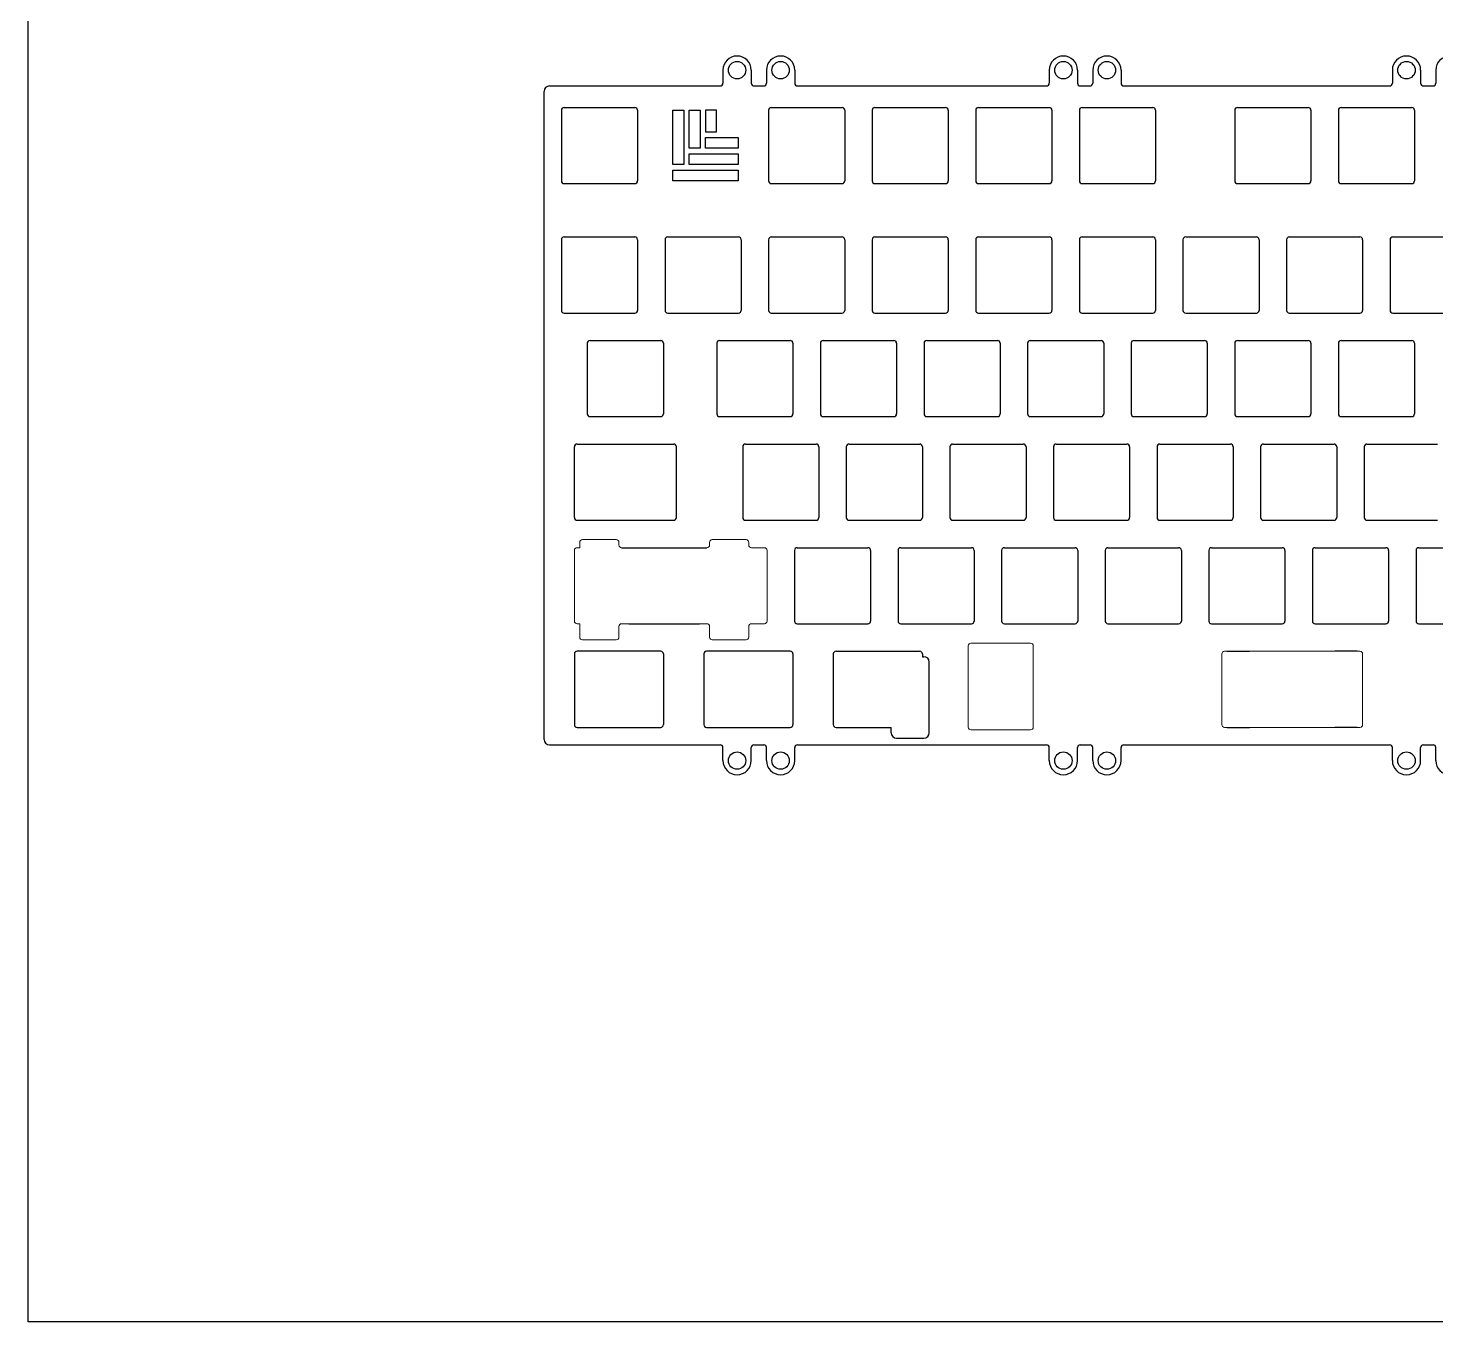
# Model space of a CAD drawing. Header units: millimetres. Extents: x 2604 to 3137, y 1244 to 1720.
# Drawn here: x 2603.6 to 2862.5, y 1244.1 to 1482 of the extents above; entities that cross this region are included whole.
import ezdxf

# ---------------------------------------------------------------- set-up
doc = ezdxf.new("R2010")
doc.units = ezdxf.units.MM
doc.layers.add('HOLE', color=10, linetype='Continuous')
doc.layers.add('Layer 1', color=7, linetype='Continuous')

msp = doc.modelspace()

# ---------------------------------------------------------------- linework, layer by layer
for p, q in [((2731.37, 1474.28), (2731.37, 1471.88)), ((2736.57, 1474.28), (2736.57, 1471.88)), ((2739.37, 1474.28), (2739.37, 1471.88)), ((2744.57, 1474.28), (2744.57, 1471.88)), ((2791.37, 1474.28), (2791.37, 1471.88)), ((2796.57, 1474.28), (2796.57, 1471.88)), ((2799.37, 1474.28), (2799.37, 1471.88)), ((2804.57, 1474.28), (2804.57, 1471.88)), ((2854.47, 1474.28), (2854.47, 1471.88)), ((2859.67, 1474.28), (2859.67, 1471.88)), ((2862.47, 1474.28), (2862.47, 1471.88)), ((2699.47, 1471.38), (2730.87, 1471.38)), ((2737.07, 1471.38), (2738.87, 1471.38)), ((2745.07, 1471.38), (2790.87, 1471.38)), ((2797.07, 1471.38), (2798.87, 1471.38)), ((2805.07, 1471.38), (2853.97, 1471.38)), ((2860.17, 1471.38), (2861.97, 1471.38)), ((2698.47, 1351.18), (2698.47, 1470.38)), ((2701.66, 1466.91), (2701.66, 1453.91)), ((2702.16, 1467.41), (2715.16, 1467.41)), ((2715.66, 1466.91), (2715.66, 1453.91)), ((2739.76, 1466.91), (2739.76, 1453.91)), ((2740.26, 1467.41), (2753.26, 1467.41)), ((2753.76, 1466.91), (2753.76, 1453.91)), ((2758.81, 1466.91), (2758.81, 1453.91)), ((2759.31, 1467.41), (2772.31, 1467.41)), ((2772.81, 1466.91), (2772.81, 1453.91)), ((2777.86, 1466.91), (2777.86, 1453.91)), ((2778.36, 1467.41), (2791.36, 1467.41)), ((2791.86, 1466.91), (2791.86, 1453.91)), ((2796.91, 1466.91), (2796.91, 1453.91)), ((2797.41, 1467.41), (2810.41, 1467.41)), ((2810.91, 1466.91), (2810.91, 1453.91)), ((2825.49, 1466.91), (2825.49, 1453.91)), ((2825.99, 1467.41), (2838.99, 1467.41)), ((2839.49, 1466.91), (2839.49, 1453.91)), ((2844.54, 1466.91), (2844.54, 1453.91)), ((2845.04, 1467.41), (2858.04, 1467.41)), ((2858.54, 1466.91), (2858.54, 1453.91)), ((2702.16, 1453.41), (2715.16, 1453.41)), ((2740.26, 1453.41), (2753.26, 1453.41)), ((2759.31, 1453.41), (2772.31, 1453.41)), ((2778.36, 1453.41), (2791.36, 1453.41)), ((2797.41, 1453.41), (2810.41, 1453.41)), ((2825.99, 1453.41), (2838.99, 1453.41)), ((2845.04, 1453.41), (2858.04, 1453.41)), ((2701.66, 1443.1), (2701.66, 1430.1)), ((2702.16, 1443.6), (2715.16, 1443.6)), ((2715.66, 1443.1), (2715.66, 1430.1)), ((2720.71, 1443.1), (2720.71, 1430.1)), ((2721.21, 1443.6), (2734.21, 1443.6)), ((2734.71, 1443.1), (2734.71, 1430.1)), ((2739.76, 1443.1), (2739.76, 1430.1)), ((2740.26, 1443.6), (2753.26, 1443.6)), ((2753.76, 1443.1), (2753.76, 1430.1)), ((2758.81, 1443.1), (2758.81, 1430.1)), ((2759.31, 1443.6), (2772.31, 1443.6)), ((2772.81, 1443.1), (2772.81, 1430.1)), ((2777.86, 1443.1), (2777.86, 1430.1)), ((2778.36, 1443.6), (2791.36, 1443.6)), ((2791.86, 1443.1), (2791.86, 1430.1)), ((2796.91, 1443.1), (2796.91, 1430.1)), ((2797.41, 1443.6), (2810.41, 1443.6)), ((2810.91, 1443.1), (2810.91, 1430.1)), ((2815.96, 1443.1), (2815.96, 1430.1)), ((2816.46, 1443.6), (2829.46, 1443.6)), ((2829.96, 1443.1), (2829.96, 1430.1)), ((2835.01, 1443.1), (2835.01, 1430.1)), ((2835.51, 1443.6), (2848.51, 1443.6)), ((2849.01, 1443.1), (2849.01, 1430.1)), ((2854.06, 1443.1), (2854.06, 1430.1)), ((2854.56, 1443.6), (2867.56, 1443.6)), ((2702.16, 1429.6), (2715.16, 1429.6)), ((2721.21, 1429.6), (2734.21, 1429.6)), ((2740.26, 1429.6), (2753.26, 1429.6)), ((2759.31, 1429.6), (2772.31, 1429.6)), ((2778.36, 1429.6), (2791.36, 1429.6)), ((2797.41, 1429.6), (2810.41, 1429.6)), ((2816.46, 1429.6), (2829.46, 1429.6)), ((2835.51, 1429.6), (2848.51, 1429.6)), ((2854.56, 1429.6), (2867.56, 1429.6)), ((2706.42, 1424.05), (2706.42, 1411.05)), ((2706.92, 1424.55), (2719.92, 1424.55)), ((2720.42, 1424.05), (2720.42, 1411.05)), ((2730.24, 1424.05), (2730.24, 1411.05)), ((2730.74, 1424.55), (2743.74, 1424.55)), ((2744.24, 1424.05), (2744.24, 1411.05)), ((2749.29, 1424.05), (2749.29, 1411.05)), ((2749.79, 1424.55), (2762.79, 1424.55)), ((2763.29, 1424.05), (2763.29, 1411.05)), ((2768.34, 1424.05), (2768.34, 1411.05)), ((2768.84, 1424.55), (2781.84, 1424.55)), ((2782.34, 1424.05), (2782.34, 1411.05)), ((2787.39, 1424.05), (2787.39, 1411.05)), ((2787.89, 1424.55), (2800.89, 1424.55)), ((2801.39, 1424.05), (2801.39, 1411.05)), ((2806.44, 1424.05), (2806.44, 1411.05)), ((2806.94, 1424.55), (2819.94, 1424.55)), ((2820.44, 1424.05), (2820.44, 1411.05)), ((2825.49, 1424.05), (2825.49, 1411.05)), ((2825.99, 1424.55), (2838.99, 1424.55)), ((2839.49, 1424.05), (2839.49, 1411.05)), ((2844.54, 1424.05), (2844.54, 1411.05)), ((2845.04, 1424.55), (2858.04, 1424.55)), ((2858.54, 1424.05), (2858.54, 1411.05)), ((2706.92, 1410.55), (2719.92, 1410.55)), ((2730.74, 1410.55), (2743.74, 1410.55)), ((2749.79, 1410.55), (2762.79, 1410.55)), ((2768.84, 1410.55), (2781.84, 1410.55)), ((2787.89, 1410.55), (2800.89, 1410.55)), ((2806.94, 1410.55), (2819.94, 1410.55)), ((2825.99, 1410.55), (2838.99, 1410.55)), ((2845.04, 1410.55), (2858.04, 1410.55)), ((2704.04, 1392), (2704.04, 1405)), ((2704.54, 1405.5), (2722.31, 1405.5)), ((2722.81, 1392), (2722.81, 1405)), ((2735, 1405), (2735, 1392)), ((2735.5, 1405.5), (2748.5, 1405.5)), ((2749, 1405), (2749, 1392)), ((2754.05, 1405), (2754.05, 1392)), ((2754.55, 1405.5), (2767.55, 1405.5)), ((2768.05, 1405), (2768.05, 1392)), ((2773.1, 1405), (2773.1, 1392)), ((2773.6, 1405.5), (2786.6, 1405.5)), ((2787.1, 1405), (2787.1, 1392)), ((2792.15, 1405), (2792.15, 1392)), ((2792.65, 1405.5), (2805.65, 1405.5)), ((2806.15, 1405), (2806.15, 1392)), ((2811.2, 1405), (2811.2, 1392)), ((2811.7, 1405.5), (2824.7, 1405.5)), ((2825.2, 1405), (2825.2, 1392)), ((2830.25, 1405), (2830.25, 1392)), ((2830.75, 1405.5), (2843.75, 1405.5)), ((2844.25, 1405), (2844.25, 1392)), ((2849.3, 1405), (2849.3, 1392)), ((2849.8, 1405.5), (2862.8, 1405.5)), ((2704.54, 1391.5), (2722.31, 1391.5)), ((2735.5, 1391.5), (2748.5, 1391.5)), ((2754.55, 1391.5), (2767.55, 1391.5)), ((2773.6, 1391.5), (2786.6, 1391.5)), ((2792.65, 1391.5), (2805.65, 1391.5)), ((2811.7, 1391.5), (2824.7, 1391.5)), ((2830.75, 1391.5), (2843.75, 1391.5)), ((2849.8, 1391.5), (2862.8, 1391.5)), ((2712.73, 1386.45), (2728.41, 1386.45)), ((2744.52, 1385.95), (2744.52, 1372.95)), ((2745.02, 1386.45), (2758.02, 1386.45)), ((2758.52, 1385.95), (2758.52, 1372.95)), ((2763.57, 1385.95), (2763.57, 1372.95)), ((2764.07, 1386.45), (2777.07, 1386.45)), ((2777.57, 1385.95), (2777.57, 1372.95)), ((2782.62, 1385.95), (2782.62, 1372.95)), ((2783.12, 1386.45), (2796.12, 1386.45)), ((2796.62, 1385.95), (2796.62, 1372.95)), ((2801.67, 1385.95), (2801.67, 1372.95)), ((2802.17, 1386.45), (2815.17, 1386.45)), ((2815.67, 1385.95), (2815.67, 1372.95)), ((2820.72, 1385.95), (2820.72, 1372.95)), ((2821.22, 1386.45), (2834.22, 1386.45)), ((2834.72, 1385.95), (2834.72, 1372.95)), ((2839.77, 1385.95), (2839.77, 1372.95)), ((2840.27, 1386.45), (2853.27, 1386.45)), ((2853.77, 1385.95), (2853.77, 1372.95)), ((2858.82, 1385.95), (2858.82, 1372.95)), ((2859.32, 1386.45), (2872.32, 1386.45)), ((2714.07, 1372.45), (2727.07, 1372.45)), ((2745.02, 1372.45), (2758.02, 1372.45)), ((2764.07, 1372.45), (2777.07, 1372.45)), ((2783.12, 1372.45), (2796.12, 1372.45)), ((2802.17, 1372.45), (2815.17, 1372.45)), ((2821.22, 1372.45), (2834.22, 1372.45)), ((2840.27, 1372.45), (2853.27, 1372.45)), ((2859.32, 1372.45), (2872.32, 1372.45)), ((2704.04, 1366.9), (2704.04, 1353.9)), ((2719.92, 1367.4), (2704.54, 1367.4)), ((2720.42, 1366.9), (2720.42, 1353.9)), ((2727.85, 1366.9), (2727.85, 1353.9)), ((2743.73, 1367.4), (2728.35, 1367.4)), ((2744.23, 1366.9), (2744.23, 1353.9)), ((2751.66, 1366.9), (2751.66, 1353.9)), ((2752.16, 1367.4), (2767.54, 1367.4)), ((2768.04, 1366.9), (2768.04, 1366.4)), ((2824.11, 1367.4), (2828.21, 1367.4)), ((2848.01, 1367.4), (2843.91, 1367.4)), ((2768.04, 1366.4), (2768.31, 1366.4)), ((2769.31, 1352.4), (2769.31, 1365.4)), ((2704.54, 1353.4), (2719.92, 1353.4)), ((2728.35, 1353.4), (2743.73, 1353.4)), ((2752.16, 1353.4), (2762.31, 1353.4)), ((2762.31, 1352.4), (2762.31, 1353.4)), ((2763.31, 1351.4), (2768.31, 1351.4)), ((2824.11, 1353.4), (2828.21, 1353.4)), ((2848.01, 1353.4), (2843.91, 1353.4)), ((2699.47, 1350.18), (2730.87, 1350.18)), ((2731.37, 1347.28), (2731.37, 1349.68)), ((2736.57, 1347.28), (2736.57, 1349.68)), ((2737.07, 1350.18), (2738.87, 1350.18)), ((2739.37, 1347.28), (2739.37, 1349.68)), ((2744.57, 1347.28), (2744.57, 1349.68)), ((2745.07, 1350.18), (2790.87, 1350.18)), ((2791.37, 1347.28), (2791.37, 1349.68)), ((2796.57, 1347.28), (2796.57, 1349.68)), ((2797.07, 1350.18), (2798.87, 1350.18)), ((2799.37, 1347.28), (2799.37, 1349.68)), ((2804.57, 1347.28), (2804.57, 1349.68)), ((2805.07, 1350.18), (2853.97, 1350.18)), ((2854.47, 1347.28), (2854.47, 1349.68)), ((2859.67, 1347.28), (2859.67, 1349.68)), ((2860.17, 1350.18), (2861.97, 1350.18)), ((2862.47, 1347.28), (2862.47, 1349.68))]:
    msp.add_line(p, q)
at = {"color": 7, "linetype": 'Continuous', "lineweight": 15}
for p, q in [((2701.66, 1453.91), (2701.66, 1466.91)), ((2702.16, 1467.41), (2715.16, 1467.41)), ((2739.76, 1453.91), (2739.76, 1466.91)), ((2740.26, 1467.41), (2753.26, 1467.41)), ((2753.76, 1453.91), (2753.76, 1466.91)), ((2758.81, 1453.91), (2758.81, 1466.91)), ((2759.31, 1467.41), (2772.31, 1467.41)), ((2772.81, 1453.91), (2772.81, 1466.91)), ((2777.86, 1453.91), (2777.86, 1466.91)), ((2778.36, 1467.41), (2791.36, 1467.41)), ((2791.86, 1453.91), (2791.86, 1466.91)), ((2796.91, 1453.91), (2796.91, 1466.91)), ((2797.41, 1467.41), (2810.41, 1467.41)), ((2810.91, 1453.91), (2810.91, 1466.91)), ((2825.49, 1453.91), (2825.49, 1466.91)), ((2825.99, 1467.41), (2838.99, 1467.41)), ((2839.49, 1453.91), (2839.49, 1466.91)), ((2844.54, 1453.91), (2844.54, 1466.91)), ((2845.04, 1467.41), (2858.04, 1467.41)), ((2858.54, 1453.91), (2858.54, 1466.91)), ((2702.16, 1453.41), (2715.16, 1453.41)), ((2740.26, 1453.41), (2753.26, 1453.41)), ((2759.31, 1453.41), (2772.31, 1453.41)), ((2778.36, 1453.41), (2791.36, 1453.41)), ((2797.41, 1453.41), (2810.41, 1453.41)), ((2825.99, 1453.41), (2838.99, 1453.41)), ((2845.04, 1453.41), (2858.04, 1453.41)), ((2701.66, 1430.1), (2701.66, 1443.1)), ((2701.66, 1430.1), (2701.66, 1443.1)), ((2715.16, 1443.6), (2702.16, 1443.6)), ((2702.16, 1443.6), (2715.16, 1443.6)), ((2715.66, 1430.1), (2715.66, 1443.1)), ((2715.66, 1430.1), (2715.66, 1443.1)), ((2720.71, 1430.1), (2720.71, 1443.1)), ((2721.21, 1443.6), (2734.21, 1443.6)), ((2734.71, 1430.1), (2734.71, 1443.1)), ((2739.76, 1430.1), (2739.76, 1443.1)), ((2740.26, 1443.6), (2753.26, 1443.6)), ((2753.76, 1430.1), (2753.76, 1443.1)), ((2758.81, 1430.1), (2758.81, 1443.1)), ((2759.31, 1443.6), (2772.31, 1443.6)), ((2772.81, 1430.1), (2772.81, 1443.1)), ((2777.86, 1430.1), (2777.86, 1443.1)), ((2778.36, 1443.6), (2791.36, 1443.6)), ((2791.86, 1430.1), (2791.86, 1443.1)), ((2796.91, 1430.1), (2796.91, 1443.1)), ((2797.41, 1443.6), (2810.41, 1443.6)), ((2810.91, 1430.1), (2810.91, 1443.1)), ((2815.96, 1430.1), (2815.96, 1443.1)), ((2816.46, 1443.6), (2829.46, 1443.6)), ((2829.96, 1430.1), (2829.96, 1443.1)), ((2835.01, 1430.1), (2835.01, 1443.1)), ((2835.51, 1443.6), (2848.51, 1443.6)), ((2849.01, 1430.1), (2849.01, 1443.1)), ((2854.06, 1430.1), (2854.06, 1443.1)), ((2854.56, 1443.6), (2867.56, 1443.6)), ((2702.16, 1429.6), (2715.16, 1429.6)), ((2715.16, 1429.6), (2702.16, 1429.6)), ((2721.21, 1429.6), (2734.21, 1429.6)), ((2740.26, 1429.6), (2753.26, 1429.6)), ((2759.31, 1429.6), (2772.31, 1429.6)), ((2778.36, 1429.6), (2791.36, 1429.6)), ((2797.41, 1429.6), (2810.41, 1429.6)), ((2816.46, 1429.6), (2829.46, 1429.6)), ((2835.51, 1429.6), (2848.51, 1429.6)), ((2854.56, 1429.6), (2867.56, 1429.6)), ((2706.42, 1411.05), (2706.42, 1424.05)), ((2706.92, 1424.55), (2719.92, 1424.55)), ((2720.42, 1411.05), (2720.42, 1424.05)), ((2730.24, 1411.05), (2730.24, 1424.05)), ((2730.74, 1424.55), (2743.74, 1424.55)), ((2744.24, 1411.05), (2744.24, 1424.05)), ((2749.29, 1411.05), (2749.29, 1424.05)), ((2749.79, 1424.55), (2762.79, 1424.55)), ((2763.29, 1411.05), (2763.29, 1424.05)), ((2768.34, 1411.05), (2768.34, 1424.05)), ((2768.84, 1424.55), (2781.84, 1424.55)), ((2782.34, 1411.05), (2782.34, 1424.05)), ((2787.39, 1411.05), (2787.39, 1424.05)), ((2787.89, 1424.55), (2800.89, 1424.55)), ((2801.39, 1411.05), (2801.39, 1424.05)), ((2806.44, 1411.05), (2806.44, 1424.05)), ((2806.94, 1424.55), (2819.94, 1424.55)), ((2820.44, 1411.05), (2820.44, 1424.05)), ((2825.49, 1411.05), (2825.49, 1424.05)), ((2825.99, 1424.55), (2838.99, 1424.55)), ((2839.49, 1411.05), (2839.49, 1424.05)), ((2844.54, 1411.05), (2844.54, 1424.05)), ((2845.04, 1424.55), (2858.04, 1424.55)), ((2858.54, 1411.05), (2858.54, 1424.05)), ((2706.92, 1410.55), (2719.92, 1410.55)), ((2730.74, 1410.55), (2743.74, 1410.55)), ((2749.79, 1410.55), (2762.79, 1410.55)), ((2768.84, 1410.55), (2781.84, 1410.55)), ((2787.89, 1410.55), (2800.89, 1410.55)), ((2806.94, 1410.55), (2819.94, 1410.55)), ((2825.99, 1410.55), (2838.99, 1410.55)), ((2845.04, 1410.55), (2858.04, 1410.55)), ((2704.04, 1392), (2704.04, 1405)), ((2704.54, 1405.5), (2722.31, 1405.5)), ((2722.81, 1392), (2722.81, 1405)), ((2735, 1392), (2735, 1405)), ((2735.5, 1405.5), (2748.5, 1405.5)), ((2749, 1392), (2749, 1405)), ((2754.05, 1392), (2754.05, 1405)), ((2754.55, 1405.5), (2767.55, 1405.5)), ((2768.05, 1392), (2768.05, 1405)), ((2773.1, 1392), (2773.1, 1405)), ((2773.6, 1405.5), (2786.6, 1405.5)), ((2787.1, 1392), (2787.1, 1405)), ((2792.15, 1392), (2792.15, 1405)), ((2792.65, 1405.5), (2805.65, 1405.5)), ((2806.15, 1392), (2806.15, 1405)), ((2811.2, 1392), (2811.2, 1405)), ((2811.7, 1405.5), (2824.7, 1405.5)), ((2825.2, 1392), (2825.2, 1405)), ((2830.25, 1392), (2830.25, 1405)), ((2830.75, 1405.5), (2843.75, 1405.5)), ((2844.25, 1392), (2844.25, 1405)), ((2849.3, 1392), (2849.3, 1405)), ((2849.8, 1405.5), (2862.8, 1405.5)), ((2704.54, 1391.5), (2722.31, 1391.5)), ((2735.5, 1391.5), (2748.5, 1391.5)), ((2754.55, 1391.5), (2767.55, 1391.5)), ((2773.6, 1391.5), (2786.6, 1391.5)), ((2792.65, 1391.5), (2805.65, 1391.5)), ((2811.7, 1391.5), (2824.7, 1391.5)), ((2830.75, 1391.5), (2843.75, 1391.5)), ((2849.8, 1391.5), (2862.8, 1391.5)), ((2705.53, 1387.93), (2711.73, 1387.93)), ((2729.41, 1387.93), (2735.61, 1387.93)), ((2704.04, 1372.95), (2704.04, 1385.95)), ((2704.54, 1386.45), (2705.03, 1386.45)), ((2705.03, 1386.45), (2705.03, 1387.43)), ((2712.23, 1387.43), (2712.23, 1386.95)), ((2728.91, 1387.43), (2728.91, 1386.95)), ((2736.11, 1386.95), (2736.11, 1387.43)), ((2736.61, 1386.45), (2738.98, 1386.45)), ((2739.47, 1372.95), (2739.47, 1385.95)), ((2744.52, 1372.95), (2744.52, 1385.95)), ((2745.02, 1386.45), (2758.02, 1386.45)), ((2758.52, 1372.95), (2758.52, 1385.95)), ((2763.57, 1372.95), (2763.57, 1385.95)), ((2764.07, 1386.45), (2777.07, 1386.45)), ((2777.57, 1372.95), (2777.57, 1385.95)), ((2782.62, 1372.95), (2782.62, 1385.95)), ((2783.12, 1386.45), (2796.12, 1386.45)), ((2796.62, 1372.95), (2796.62, 1385.95)), ((2801.67, 1372.95), (2801.67, 1385.95)), ((2802.17, 1386.45), (2815.17, 1386.45)), ((2815.67, 1372.95), (2815.67, 1385.95)), ((2820.72, 1372.95), (2820.72, 1385.95)), ((2821.22, 1386.45), (2834.22, 1386.45)), ((2834.72, 1372.95), (2834.72, 1385.95)), ((2839.77, 1372.95), (2839.77, 1385.95)), ((2840.27, 1386.45), (2853.27, 1386.45)), ((2853.77, 1372.95), (2853.77, 1385.95)), ((2858.82, 1372.95), (2858.82, 1385.95)), ((2859.32, 1386.45), (2872.32, 1386.45)), ((2704.54, 1372.45), (2705.03, 1372.45)), ((2705.03, 1369.99), (2705.03, 1372.45)), ((2712.73, 1372.45), (2728.41, 1372.45)), ((2736.61, 1372.45), (2738.98, 1372.45)), ((2745.02, 1372.45), (2758.02, 1372.45)), ((2764.07, 1372.45), (2777.07, 1372.45)), ((2783.12, 1372.45), (2796.12, 1372.45)), ((2802.17, 1372.45), (2815.17, 1372.45)), ((2821.22, 1372.45), (2834.22, 1372.45)), ((2840.27, 1372.45), (2853.27, 1372.45)), ((2859.32, 1372.45), (2872.32, 1372.45)), ((2705.53, 1369.49), (2711.73, 1369.49)), ((2712.23, 1369.99), (2712.23, 1371.95)), ((2728.91, 1369.99), (2728.91, 1371.95)), ((2729.41, 1369.49), (2735.61, 1369.49)), ((2736.11, 1369.99), (2736.11, 1371.95)), ((2704.04, 1353.9), (2704.04, 1366.9)), ((2704.54, 1367.4), (2719.92, 1367.4)), ((2720.42, 1353.9), (2720.42, 1366.9)), ((2727.86, 1353.9), (2727.86, 1366.9)), ((2728.36, 1367.4), (2743.74, 1367.4)), ((2744.24, 1353.9), (2744.24, 1366.9)), ((2751.67, 1353.9), (2751.67, 1366.9)), ((2776.47, 1353.44), (2776.47, 1368.38)), ((2776.97, 1368.88), (2787.93, 1368.88)), ((2788.43, 1353.44), (2788.43, 1368.38)), ((2823.11, 1353.9), (2823.11, 1366.9)), ((2823.61, 1367.4), (2848.51, 1367.4)), ((2824.11, 1367.4), (2848.01, 1367.4)), ((2849.01, 1353.9), (2849.01, 1366.9)), ((2751.66, 1354.4), (2751.66, 1366.4)), ((2823.11, 1354.4), (2823.11, 1366.4)), ((2849.01, 1366.4), (2849.01, 1354.4)), ((2704.54, 1353.4), (2719.92, 1353.4)), ((2728.36, 1353.4), (2743.74, 1353.4)), ((2776.97, 1352.94), (2787.93, 1352.94)), ((2823.61, 1353.4), (2848.51, 1353.4))]:
    msp.add_line(p, q, dxfattribs=at)
msp.add_lwpolyline([(2603.59, 1719.96), (3136.55, 1719.96), (3136.55, 1244.05), (2603.59, 1244.05)], close=True)
for centre in [(2733.97, 1474.28), (2741.97, 1474.28), (2793.97, 1474.28), (2801.97, 1474.28), (2857.07, 1474.28), (2733.97, 1347.28), (2741.97, 1347.28), (2793.97, 1347.28), (2801.97, 1347.28), (2857.07, 1347.28)]:
    msp.add_circle(centre, 1.6)
for centre, radius, start, end in [((2733.97, 1474.28), 2.6, 0, 180), ((2741.97, 1474.28), 2.6, 0, 180), ((2793.97, 1474.28), 2.6, 0, 180), ((2801.97, 1474.28), 2.6, 0, 180), ((2857.07, 1474.28), 2.6, 0, 180), ((2865.07, 1474.28), 2.6, 0, 180), ((2699.47, 1470.38), 1, 90, 180), ((2730.87, 1471.88), 0.5, 270, 0), ((2737.07, 1471.88), 0.5, 180, 270), ((2738.87, 1471.88), 0.5, 270, 0), ((2745.07, 1471.88), 0.5, 180, 270), ((2790.87, 1471.88), 0.5, 270, 0), ((2797.07, 1471.88), 0.5, 180, 270), ((2798.87, 1471.88), 0.5, 270, 0), ((2805.07, 1471.88), 0.5, 180, 270), ((2853.97, 1471.88), 0.5, 270, 0), ((2860.17, 1471.88), 0.5, 180, 270), ((2861.97, 1471.88), 0.5, 270, 0), ((2702.16, 1466.91), 0.5, 90, 180), ((2715.16, 1466.91), 0.5, 0, 90), ((2740.26, 1466.91), 0.5, 90, 180), ((2753.26, 1466.91), 0.5, 0, 90), ((2759.31, 1466.91), 0.5, 90, 180), ((2772.31, 1466.91), 0.5, 0, 90), ((2778.36, 1466.91), 0.5, 90, 180), ((2791.36, 1466.91), 0.5, 0, 90), ((2797.41, 1466.91), 0.5, 90, 180), ((2810.41, 1466.91), 0.5, 0, 90), ((2825.99, 1466.91), 0.5, 90, 180), ((2838.99, 1466.91), 0.5, 0, 90), ((2845.04, 1466.91), 0.5, 90, 180), ((2858.04, 1466.91), 0.5, 0, 90), ((2702.16, 1453.91), 0.5, 180, 270), ((2715.16, 1453.91), 0.5, 270, 0), ((2740.26, 1453.91), 0.5, 180, 270), ((2753.26, 1453.91), 0.5, 270, 0), ((2759.31, 1453.91), 0.5, 180, 270), ((2772.31, 1453.91), 0.5, 270, 0), ((2778.36, 1453.91), 0.5, 180, 270), ((2791.36, 1453.91), 0.5, 270, 0), ((2797.41, 1453.91), 0.5, 180, 270), ((2810.41, 1453.91), 0.5, 270, 0), ((2825.99, 1453.91), 0.5, 180, 270), ((2838.99, 1453.91), 0.5, 270, 0), ((2845.04, 1453.91), 0.5, 180, 270), ((2858.04, 1453.91), 0.5, 270, 0), ((2702.16, 1443.1), 0.5, 90, 180), ((2715.16, 1443.1), 0.5, 0, 90), ((2721.21, 1443.1), 0.5, 90, 180), ((2734.21, 1443.1), 0.5, 0, 90), ((2740.26, 1443.1), 0.5, 90, 180), ((2753.26, 1443.1), 0.5, 0, 90), ((2759.31, 1443.1), 0.5, 90, 180), ((2772.31, 1443.1), 0.5, 0, 90), ((2778.36, 1443.1), 0.5, 90, 180), ((2791.36, 1443.1), 0.5, 0, 90), ((2797.41, 1443.1), 0.5, 90, 180), ((2810.41, 1443.1), 0.5, 0, 90), ((2816.46, 1443.1), 0.5, 90, 180), ((2829.46, 1443.1), 0.5, 0, 90), ((2835.51, 1443.1), 0.5, 90, 180), ((2848.51, 1443.1), 0.5, 0, 90), ((2854.56, 1443.1), 0.5, 90, 180), ((2702.16, 1430.1), 0.5, 180, 270), ((2715.16, 1430.1), 0.5, 270, 0), ((2721.21, 1430.1), 0.5, 180, 270), ((2734.21, 1430.1), 0.5, 270, 0), ((2740.26, 1430.1), 0.5, 180, 270), ((2753.26, 1430.1), 0.5, 270, 0), ((2759.31, 1430.1), 0.5, 180, 270), ((2772.31, 1430.1), 0.5, 270, 0), ((2778.36, 1430.1), 0.5, 180, 270), ((2791.36, 1430.1), 0.5, 270, 0), ((2797.41, 1430.1), 0.5, 180, 270), ((2810.41, 1430.1), 0.5, 270, 0), ((2816.46, 1430.1), 0.5, 180, 270), ((2829.46, 1430.1), 0.5, 270, 0), ((2835.51, 1430.1), 0.5, 180, 270), ((2848.51, 1430.1), 0.5, 270, 0), ((2854.56, 1430.1), 0.5, 180, 270), ((2706.92, 1424.05), 0.5, 90, 180), ((2719.92, 1424.05), 0.5, 0, 90), ((2730.74, 1424.05), 0.5, 90, 180), ((2743.74, 1424.05), 0.5, 0, 90), ((2749.79, 1424.05), 0.5, 90, 180), ((2762.79, 1424.05), 0.5, 0, 90), ((2768.84, 1424.05), 0.5, 90, 180), ((2781.84, 1424.05), 0.5, 0, 90), ((2787.89, 1424.05), 0.5, 90, 180), ((2800.89, 1424.05), 0.5, 0, 90), ((2806.94, 1424.05), 0.5, 90, 180), ((2819.94, 1424.05), 0.5, 0, 90), ((2825.99, 1424.05), 0.5, 90, 180), ((2838.99, 1424.05), 0.5, 0, 90), ((2845.04, 1424.05), 0.5, 90, 180), ((2858.04, 1424.05), 0.5, 0, 90), ((2706.92, 1411.05), 0.5, 180, 270), ((2719.92, 1411.05), 0.5, 270, 0), ((2730.74, 1411.05), 0.5, 180, 270), ((2743.74, 1411.05), 0.5, 270, 0), ((2749.79, 1411.05), 0.5, 180, 270), ((2762.79, 1411.05), 0.5, 270, 0), ((2768.84, 1411.05), 0.5, 180, 270), ((2781.84, 1411.05), 0.5, 270, 0), ((2787.89, 1411.05), 0.5, 180, 270), ((2800.89, 1411.05), 0.5, 270, 0), ((2806.94, 1411.05), 0.5, 180, 270), ((2819.94, 1411.05), 0.5, 270, 0), ((2825.99, 1411.05), 0.5, 180, 270), ((2838.99, 1411.05), 0.5, 270, 0), ((2845.04, 1411.05), 0.5, 180, 270), ((2858.04, 1411.05), 0.5, 270, 0), ((2704.54, 1405), 0.5, 90, 180), ((2722.31, 1405), 0.5, 0, 90), ((2735.5, 1405), 0.5, 90, 180), ((2748.5, 1405), 0.5, 0, 90), ((2754.55, 1405), 0.5, 90, 180), ((2767.55, 1405), 0.5, 0, 90), ((2773.6, 1405), 0.5, 90, 180), ((2786.6, 1405), 0.5, 0, 90), ((2792.65, 1405), 0.5, 90, 180), ((2805.65, 1405), 0.5, 0, 90), ((2811.7, 1405), 0.5, 90, 180), ((2824.7, 1405), 0.5, 0, 90), ((2830.75, 1405), 0.5, 90, 180), ((2843.75, 1405), 0.5, 0, 90), ((2849.8, 1405), 0.5, 90, 180), ((2704.54, 1392), 0.5, 180, 270), ((2722.31, 1392), 0.5, 270, 0), ((2735.5, 1392), 0.5, 180, 270), ((2748.5, 1392), 0.5, 270, 0), ((2754.55, 1392), 0.5, 180, 270), ((2767.55, 1392), 0.5, 270, 0), ((2773.6, 1392), 0.5, 180, 270), ((2786.6, 1392), 0.5, 270, 0), ((2792.65, 1392), 0.5, 180, 270), ((2805.65, 1392), 0.5, 270, 0), ((2811.7, 1392), 0.5, 180, 270), ((2824.7, 1392), 0.5, 270, 0), ((2830.75, 1392), 0.5, 180, 270), ((2843.75, 1392), 0.5, 270, 0), ((2849.8, 1392), 0.5, 180, 270), ((2745.02, 1385.95), 0.5, 90, 180), ((2758.02, 1385.95), 0.5, 0, 90), ((2764.07, 1385.95), 0.5, 90, 180), ((2777.07, 1385.95), 0.5, 0, 90), ((2783.12, 1385.95), 0.5, 90, 180), ((2796.12, 1385.95), 0.5, 0, 90), ((2802.17, 1385.95), 0.5, 90, 180), ((2815.17, 1385.95), 0.5, 0, 90), ((2821.22, 1385.95), 0.5, 90, 180), ((2834.22, 1385.95), 0.5, 0, 90), ((2840.27, 1385.95), 0.5, 90, 180), ((2853.27, 1385.95), 0.5, 0, 90), ((2859.32, 1385.95), 0.5, 90, 180), ((2745.02, 1372.95), 0.5, 180, 270), ((2758.02, 1372.95), 0.5, 270, 0), ((2764.07, 1372.95), 0.5, 180, 270), ((2777.07, 1372.95), 0.5, 270, 0), ((2783.12, 1372.95), 0.5, 180, 270), ((2796.12, 1372.95), 0.5, 270, 0), ((2802.17, 1372.95), 0.5, 180, 270), ((2815.17, 1372.95), 0.5, 270, 0), ((2821.22, 1372.95), 0.5, 180, 270), ((2834.22, 1372.95), 0.5, 270, 0), ((2840.27, 1372.95), 0.5, 180, 270), ((2853.27, 1372.95), 0.5, 270, 0), ((2859.32, 1372.95), 0.5, 180, 270), ((2704.54, 1366.9), 0.5, 90, 180), ((2719.92, 1366.9), 0.5, 0, 90), ((2728.35, 1366.9), 0.5, 90, 180), ((2743.73, 1366.9), 0.5, 0, 90), ((2752.16, 1366.9), 0.5, 90, 180), ((2767.54, 1366.9), 0.5, 0, 90), ((2768.31, 1365.4), 1, 360, 90), ((2704.54, 1353.9), 0.5, 180, 270), ((2719.92, 1353.9), 0.5, 270, 0), ((2728.35, 1353.9), 0.5, 180, 270), ((2743.73, 1353.9), 0.5, 270, 0), ((2752.16, 1353.9), 0.5, 180, 270), ((2763.31, 1352.4), 1, 180, 270), ((2768.31, 1352.4), 1, 270, 360), ((2699.47, 1351.18), 1, 180, 270), ((2730.87, 1349.68), 0.5, 0, 90), ((2737.07, 1349.68), 0.5, 90, 180), ((2738.87, 1349.68), 0.5, 0, 90), ((2745.07, 1349.68), 0.5, 90, 180), ((2790.87, 1349.68), 0.5, 0, 90), ((2797.07, 1349.68), 0.5, 90, 180), ((2798.87, 1349.68), 0.5, 0, 90), ((2805.07, 1349.68), 0.5, 90, 180), ((2853.97, 1349.68), 0.5, 0, 90), ((2860.17, 1349.68), 0.5, 90, 180), ((2861.97, 1349.68), 0.5, 0, 90), ((2733.97, 1347.28), 2.6, 180, 360), ((2741.97, 1347.28), 2.6, 180, 360), ((2793.97, 1347.28), 2.6, 180, 360), ((2801.97, 1347.28), 2.6, 180, 360), ((2857.07, 1347.28), 2.6, 180, 360), ((2865.07, 1347.28), 2.6, 180, 360)]:
    msp.add_arc(centre, radius, start, end)
for centre, start, end in [((2715.16, 1466.91), 359.9999, 89.9997), ((2740.26, 1466.91), 89.9991, 179.9998), ((2753.26, 1466.91), 359.9999, 89.9997), ((2759.31, 1466.91), 89.9991, 179.9998), ((2772.31, 1466.91), 359.9999, 89.9997), ((2778.36, 1466.91), 89.9991, 179.9998), ((2791.36, 1466.91), 359.9999, 89.9997), ((2797.41, 1466.91), 89.9991, 179.9998), ((2810.41, 1466.91), 359.9999, 89.9997), ((2825.99, 1466.91), 89.9999, 179.9998), ((2838.99, 1466.91), 359.9999, 89.9997), ((2845.04, 1466.91), 89.9999, 179.9998), ((2858.04, 1466.91), 359.9999, 90), ((2702.16, 1453.91), 179.9998, 270.0009), ((2715.16, 1453.91), 270.0003, 0.0005), ((2740.26, 1453.91), 179.9998, 270.0009), ((2753.26, 1453.91), 270.0003, 0.0005), ((2759.31, 1453.91), 179.9998, 270.0009), ((2772.31, 1453.91), 270.0003, 0.0005), ((2778.36, 1453.91), 179.9998, 270.0009), ((2791.36, 1453.91), 270.0003, 0.0005), ((2797.41, 1453.91), 179.9998, 270.0009), ((2810.41, 1453.91), 270.0003, 0.0005), ((2825.99, 1453.91), 179.9998, 270.0001), ((2838.99, 1453.91), 270.0003, 0.0005), ((2845.04, 1453.91), 179.9998, 270.0001), ((2858.04, 1453.91), 270, 0.0005), ((2702.16, 1443.1), 89.9991, 179.9998), ((2702.16, 1443.1), 90, 180), ((2715.16, 1443.1), 359.9999, 89.9997), ((2715.16, 1443.1), 0, 90), ((2721.21, 1443.1), 89.9991, 179.9998), ((2734.21, 1443.1), 359.9999, 89.9997), ((2740.26, 1443.1), 89.9991, 179.9998), ((2753.26, 1443.1), 359.9999, 89.9997), ((2759.31, 1443.1), 89.9991, 179.9998), ((2772.31, 1443.1), 359.9999, 89.9997), ((2778.36, 1443.1), 89.9991, 179.9998), ((2791.36, 1443.1), 359.9999, 89.9997), ((2797.41, 1443.1), 89.9991, 179.9998), ((2810.41, 1443.1), 359.9999, 89.9997), ((2816.46, 1443.1), 89.9991, 179.9998), ((2829.46, 1443.1), 359.9999, 89.9997), ((2835.51, 1443.1), 89.9991, 179.9998), ((2848.51, 1443.1), 359.9999, 89.9997), ((2854.56, 1443.1), 89.9991, 179.9998), ((2702.16, 1430.1), 180, 270), ((2702.16, 1430.1), 179.9998, 270.0009), ((2715.16, 1430.1), 270.0003, 0.0005), ((2715.16, 1430.1), 270, 0), ((2721.21, 1430.1), 179.9998, 270.0009), ((2734.21, 1430.1), 270.0003, 0.0005), ((2740.26, 1430.1), 179.9998, 270.0009), ((2753.26, 1430.1), 270.0003, 0.0005), ((2759.31, 1430.1), 179.9998, 270.0009), ((2772.31, 1430.1), 270.0003, 0.0005), ((2778.36, 1430.1), 179.9998, 270.0009), ((2791.36, 1430.1), 270.0003, 0.0005), ((2797.41, 1430.1), 179.9998, 270.0009), ((2810.41, 1430.1), 270.0003, 0.0005), ((2816.46, 1430.1), 179.9998, 270.0009), ((2829.46, 1430.1), 270.0003, 0.0005), ((2835.51, 1430.1), 179.9998, 270.0009), ((2848.51, 1430.1), 270.0003, 0.0005), ((2854.56, 1430.1), 179.9998, 270.0009), ((2706.92, 1424.05), 89.9999, 179.9998), ((2719.92, 1424.05), 359.9999, 90), ((2730.74, 1424.05), 89.9991, 179.9998), ((2743.74, 1424.05), 359.9999, 89.9997), ((2749.79, 1424.05), 89.9999, 179.9998), ((2762.79, 1424.05), 359.9999, 90), ((2768.84, 1424.05), 89.9999, 179.9998), ((2781.84, 1424.05), 359.9999, 90), ((2787.89, 1424.05), 89.9999, 179.9998), ((2800.89, 1424.05), 359.9999, 90), ((2806.94, 1424.05), 89.9999, 179.9998), ((2819.94, 1424.05), 359.9999, 90), ((2825.99, 1424.05), 89.9999, 179.9998), ((2838.99, 1424.05), 359.9999, 89.9997), ((2845.04, 1424.05), 89.9999, 179.9998), ((2858.04, 1424.05), 359.9999, 90), ((2706.92, 1411.05), 179.9998, 270.0001), ((2719.92, 1411.05), 270, 0.0005), ((2730.74, 1411.05), 179.9998, 270.0009), ((2743.74, 1411.05), 270.0003, 0.0005), ((2749.79, 1411.05), 179.9998, 270.0001), ((2762.79, 1411.05), 270, 0.0001), ((2768.84, 1411.05), 179.9998, 270.0001), ((2781.84, 1411.05), 270, 0.0005), ((2787.89, 1411.05), 179.9998, 270.0001), ((2800.89, 1411.05), 270, 0.0005), ((2806.94, 1411.05), 179.9998, 270.0001), ((2819.94, 1411.05), 270, 0.0005), ((2825.99, 1411.05), 179.9998, 270.0001), ((2838.99, 1411.05), 270.0003, 0.0005), ((2845.04, 1411.05), 179.9998, 270.0001), ((2858.04, 1411.05), 270, 0.0005), ((2704.54, 1405), 89.9999, 179.9998), ((2722.31, 1405), 0, 89.8899), ((2735.5, 1405), 89.9991, 179.9998), ((2748.5, 1405), 359.9999, 89.9997), ((2754.55, 1405), 89.9991, 179.9998), ((2767.55, 1405), 359.9999, 89.9997), ((2773.6, 1405), 89.9991, 179.9998), ((2786.6, 1405), 359.9999, 89.9997), ((2792.65, 1405), 89.9991, 179.9998), ((2805.65, 1405), 359.9999, 89.9997), ((2811.7, 1405), 89.9991, 179.9998), ((2824.7, 1405), 359.9999, 89.9997), ((2830.75, 1405), 89.9991, 179.9998), ((2843.75, 1405), 359.9999, 89.9997), ((2849.8, 1405), 89.9999, 179.9998), ((2704.54, 1392), 179.9998, 270.0001), ((2722.31, 1392), 270.0816, 0), ((2735.5, 1392), 179.9998, 270.0009), ((2748.5, 1392), 270.0003, 0.0005), ((2754.55, 1392), 179.9998, 270.0009), ((2767.55, 1392), 270.0003, 0.0005), ((2773.6, 1392), 179.9998, 270.0009), ((2786.6, 1392), 270.0003, 0.0005), ((2792.65, 1392), 179.9998, 270.0009), ((2805.65, 1392), 270.0003, 0.0005), ((2811.7, 1392), 179.9998, 270.0009), ((2824.7, 1392), 270.0003, 0.0005), ((2830.75, 1392), 179.9998, 270.0009), ((2843.75, 1392), 270.0003, 0.0005), ((2849.8, 1392), 179.9998, 270.0001), ((2705.53, 1387.43), 90, 180), ((2711.73, 1387.43), 0, 90), ((2729.41, 1387.43), 90, 180), ((2735.61, 1387.43), 0, 90), ((2704.54, 1385.95), 90.11, 179.9998), ((2712.73, 1386.95), 180, 270), ((2728.41, 1386.95), 270, 0), ((2736.61, 1386.95), 180, 270), ((2738.97, 1385.95), 0.0002, 89.8896), ((2745.02, 1385.95), 89.9991, 179.9998), ((2758.02, 1385.95), 359.9998, 90), ((2764.07, 1385.95), 89.9999, 179.9998), ((2777.07, 1385.95), 359.9999, 90), ((2783.12, 1385.95), 89.9999, 179.9998), ((2796.12, 1385.95), 359.9999, 90), ((2802.17, 1385.95), 89.9991, 179.9998), ((2815.17, 1385.95), 359.9999, 89.9997), ((2821.22, 1385.95), 89.9991, 179.9998), ((2834.22, 1385.95), 359.9999, 89.9997), ((2840.27, 1385.95), 89.9991, 179.9998), ((2853.27, 1385.95), 359.9999, 89.9997), ((2859.32, 1385.95), 89.9991, 179.9998), ((2704.54, 1372.95), 179.9998, 269.9186), ((2712.73, 1371.95), 90, 180), ((2728.41, 1371.95), 0, 90), ((2736.61, 1371.95), 90, 180), ((2738.97, 1372.95), 270.0818, 0.0002), ((2745.02, 1372.95), 179.9998, 270.0009), ((2758.02, 1372.95), 270, 0.0005), ((2764.07, 1372.95), 179.9998, 270.0001), ((2777.07, 1372.95), 270, 0.0005), ((2783.12, 1372.95), 179.9998, 270.0001), ((2796.12, 1372.95), 270, 0.0005), ((2802.17, 1372.95), 179.9998, 270.0009), ((2815.17, 1372.95), 270.0003, 0.0005), ((2821.22, 1372.95), 179.9998, 270.0009), ((2834.22, 1372.95), 270.0003, 0.0005), ((2840.27, 1372.95), 179.9998, 270.0009), ((2853.27, 1372.95), 270.0003, 0.0005), ((2859.32, 1372.95), 179.9998, 270.0009), ((2705.53, 1369.99), 180, 270), ((2711.73, 1369.99), 270, 0), ((2729.41, 1369.99), 180, 270), ((2735.61, 1369.99), 270, 0), ((2704.54, 1366.9), 89.9999, 179.9998), ((2719.92, 1366.9), 359.9999, 90), ((2728.36, 1366.9), 89.9991, 179.9998), ((2743.74, 1366.9), 359.9999, 89.9997), ((2776.97, 1368.38), 90, 180), ((2787.93, 1368.38), 0, 90), ((2823.61, 1366.9), 89.9991, 179.9998), ((2848.51, 1366.9), 0.0002, 89.8896), ((2704.54, 1353.9), 179.9998, 270.0001), ((2719.92, 1353.9), 270, 0.0005), ((2728.36, 1353.9), 179.9998, 270.0009), ((2743.74, 1353.9), 270.0003, 0.0005), ((2776.97, 1353.44), 180, 270), ((2787.93, 1353.44), 270, 0), ((2823.61, 1353.9), 179.9998, 270.0009), ((2848.51, 1353.9), 270.0818, 0.0002)]:
    msp.add_arc(centre, 0.5, start, end, dxfattribs=at)
at = {"layer": 'HOLE'}
msp.add_line((2702.66, 1453.41), (2714.66, 1453.41), dxfattribs=at)
at = {"layer": 'Layer 1'}
for points in [[(2724.17, 1466.91), (2724.17, 1456.91), (2722.17, 1456.91), (2722.17, 1466.91)], [(2728.17, 1466.91), (2728.17, 1462.91), (2730.17, 1462.91), (2730.17, 1466.91)], [(2728.17, 1461.91), (2734.17, 1461.91), (2734.17, 1459.91), (2728.17, 1459.91)], [(2725.17, 1458.91), (2734.17, 1458.91), (2734.17, 1456.91), (2725.17, 1456.91)]]:
    msp.add_lwpolyline(points, close=True, dxfattribs=at)
for points in [[(2727.17, 1466.91), (2727.17, 1459.91), (2725.17, 1459.91), (2725.17, 1466.91), (2727.17, 1466.91)], [(2722.17, 1455.91), (2734.17, 1455.91), (2734.17, 1453.91), (2722.17, 1453.91), (2722.17, 1455.91)]]:
    msp.add_lwpolyline(points, dxfattribs=at)

doc.saveas('drawing.dxf')
